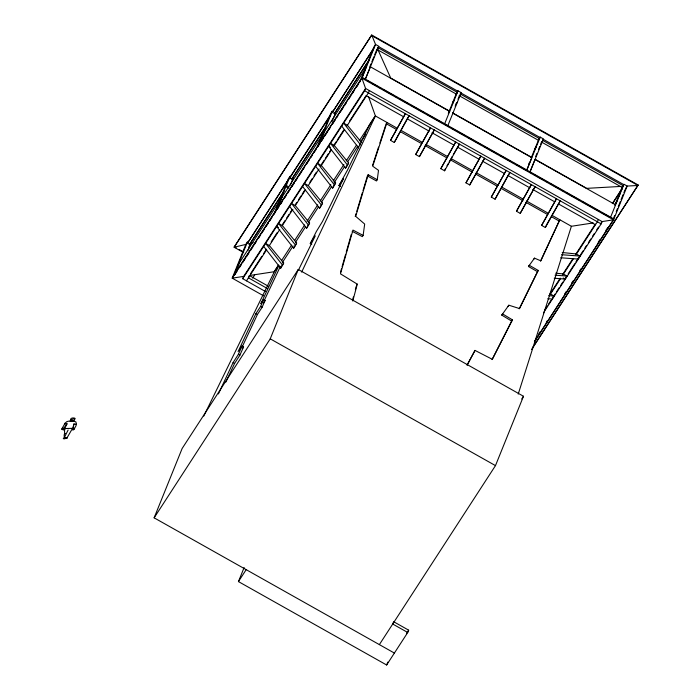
<?xml version="1.0" encoding="UTF-8"?>
<svg xmlns="http://www.w3.org/2000/svg" width="700" height="700" viewBox="0 0 700 700"><rect width="100%" height="100%" fill="white"/><g stroke="black" fill="none" stroke-linecap="round" stroke-linejoin="round"><path stroke-width="1.05" d="M64.277 438.13C61.101 439.845 70.455 437.666 65.144 437.692C63.595 438.769 65.485 439.005 64.304 437.588L68.119 430.01M377.265 179.742L368.2 174.72L367.412 175.945L376.477 180.968L377.265 179.742L378.507 170.336L372.715 166.206L386.96 122.456L386.172 123.681L396.62 129.561M61.95 429.223L62.353 429.669M352.179 231.315L362.346 236.644L363.134 235.419L364.674 224.061L355.696 216.344L368.2 174.72M64.776 438.358L65.581 437.43L66.938 438.104M352.546 300.125L353.395 296.966M355.364 289.59L356.213 286.431M352.774 301.009L357.28 284.148L340.489 273.849L352.966 230.081L363.134 235.419M340.594 271.95L341.486 268.826M342.081 266.744L345.651 254.24M346.238 252.149L351.295 234.439M355.224 216.536L356.16 213.412M356.79 211.33L362.416 192.596M363.037 190.514L367.412 175.945M518.227 394.091L571.392 226.275L593.267 222.924M74.086 423.474L72.721 428.321L64.811 428.549L67.156 423.264M372.584 165.393L378.551 147.088M379.881 143.019L385.84 124.705M66.719 424.235L63.613 428.348L62.116 428.391L61.854 429.135L63.543 429.826L62.904 429.039L63.91 429.345L63.525 428.339M390.521 140.359L405.379 113.697L390.521 140.359L394.275 142.468L409.132 115.806L407.199 118.79M394.275 142.468L406.674 119.726M415.669 154.516L430.526 127.855L415.669 154.516L419.422 156.625L434.28 129.964L419.422 156.625M440.825 168.674L455.683 142.004L440.825 168.674L444.579 170.782L459.436 144.121L453.302 154.577M444.579 170.782L445.436 168.586M465.972 182.831L480.83 156.161L465.972 182.831L469.726 184.94L484.584 158.279L469.726 184.94M491.312 197.094L506.17 170.433L491.312 197.094L495.066 199.202L509.924 172.541L507.99 175.525M495.066 199.202L507.465 176.461M516.469 211.251L531.326 184.59L516.469 211.251L520.222 213.36L535.08 186.699L520.222 213.36M541.616 225.409L556.474 198.739L541.616 225.409L545.37 227.517L560.227 200.856L546.236 225.321M545.37 227.517L545.947 226.056M531.545 349.562L638.173 185.001L371.691 35L234.325 246.776L234.132 247.24L243.652 252.595M234.176 274.794L247.494 241.859L245.831 244.405L232.199 278.154L263.533 295.794M234.605 275.039L239.741 262.325L322.971 134.024L319.804 141.846M247.45 243.25L288.785 179.095L247.45 243.25L249.594 244.457L283.946 191.494M249.594 244.457L282.039 193.996M250.373 244.169L248.797 247.03M247.879 250.652L250.696 243.661M265.493 291.524L242.734 278.714L243.67 276.404L365.584 88.454L361.918 78.181L375.55 44.433L371.691 35M278.696 265.02L274.356 271.705L249.358 275.529L248.421 277.848L267.426 288.54M275.87 211.059L276.658 209.099M277.454 207.148L280.613 199.325M275.476 212.039L275.047 211.794L288.356 178.85L290.01 176.304L276.701 209.248L277.13 209.484L282.266 196.77M290.439 176.54L289.975 177.695L292.11 178.903L292.582 177.748M394.38 653.065L154.131 517.834L182.149 448.481L298.261 269.483L523.495 396.261L495.477 465.614L379.365 644.613M290.395 185.097L293.221 178.106L292.119 179.812M324.625 131.469L319.489 144.183L319.06 143.946L332.369 111.002L330.715 113.558L317.406 146.492L317.835 146.737L319.016 143.806M369.469 59.64L334.469 113.601L332.325 112.403L374.325 47.224M334.469 113.601L366.975 63.061M331.949 121.791L335.58 112.814L334.477 114.511M361.804 78.207L363.781 73.316M364.569 71.365L365.759 68.425M369.845 66.754L371.053 63.761M371.866 61.766L373.879 56.77M374.684 54.775L376.705 49.788M378.07 47.731L457.354 92.356L456.251 94.054L376.967 49.429L378.543 46.576L457.817 91.201M242.734 278.714L364.648 90.764L365.584 88.454L602.079 221.576L613.55 219.826L627.183 186.069L637.989 185.465L371.507 35.464L234.132 247.24L245.831 244.405M369.338 90.571L368.401 92.881L346.99 125.886M154.131 517.834L270.235 338.835L298.261 269.483M407.733 632.485L392.717 624.032L393.654 621.714L408.669 630.166L407.733 632.485L386.645 665L238.446 581.586L244.134 567.508M448.315 113.374L456.383 93.415L458.036 90.86L461.248 92.663L447.72 125.947L449.619 127.024M452.979 102.147L452.515 103.303L453.617 101.605M456.251 94.054L456.715 92.899M458.036 90.86L444.509 124.145L446.11 125.046M455.157 106.199L456.365 103.206M457.975 99.207L459.191 96.215M528.736 164.273L529.524 162.312M531.291 157.631L538.878 139.151M516.206 164.5L526.671 170.389L531.808 157.675L452.856 113.234M539.516 138.609L539.98 137.454L460.705 92.829L460.241 93.984L539.516 138.609L538.414 140.306L459.139 95.681M531.781 173.268L529.883 172.2L543.41 138.915L540.207 137.112L526.671 170.389M535.71 156.441L536.918 153.449M538.536 149.45L539.744 146.457M540.549 144.463L541.756 141.47M529.883 172.2L535.019 159.486L615.58 204.829M386.645 665L387.826 662.077M571.358 284.567L572.565 281.575M598.325 219.468L597.389 221.778L575.986 254.782M543.462 312.821L601.142 223.886L602.079 221.576L600.294 224.324M615.064 204.785L622.317 186.812M618.914 195.554L618.45 196.709L619.553 195.002M541.625 142.117L622.186 187.46L622.65 186.305M605.71 214.883L610.444 217.543L623.971 184.266L627.183 186.069L625.529 188.624M613.428 218.566L614.644 215.574M616.254 211.584L617.461 208.582M618.275 206.588L620.288 201.6M621.093 199.605L623.114 194.609M623.919 192.614L625.126 189.621M65.179 428.496L64.496 430.57L64.689 433.72M225.864 382.086L234.57 363.466L239.899 355.171L243.565 346.894L242.078 346.019L238.07 351.619L255.92 313.635L260.619 306.381L263.62 299.574L265.108 300.457L262.098 307.265L257.408 314.51L242.305 346.658M218.418 393.942L233.082 362.591L238.411 354.296L242.078 346.019M540.505 261.091L559.825 219.756L540.846 260.846L534.494 258.142L528.465 266.516L537.469 271.67L519.225 308.814M72.538 428.312L66.99 437.911M301.656 272.125L375.392 115.946L368.489 96.609M278.924 265.457L260.838 303.678L263.62 299.574M264.18 300.632L280.411 266.332M263.681 246.418L280.665 268.205L281.382 266.717M282.599 265.221L283.675 262.99L269.369 245.543L265.615 243.434L282.599 265.221L280.665 268.205M293.632 248.22L296.642 243.005L282.336 225.557L278.582 223.449L295.566 245.236L293.632 248.22L276.649 226.432L278.53 227.483M295.566 245.236L296.642 243.005M289.616 206.439L306.6 228.235L307.309 226.748M308.534 225.251L309.601 223.02L295.304 205.572L291.55 203.455L308.534 225.251L306.6 228.235M319.559 208.241L322.569 203.026L308.271 185.579L304.517 183.47L321.501 205.258L319.559 208.241L302.584 186.454M321.501 205.258L322.569 203.026M315.639 166.311L332.623 188.107L333.34 186.62M334.556 185.124L335.632 182.893L321.335 165.445L317.581 163.327L334.556 185.124L332.623 188.107M345.59 168.123L348.6 162.907L334.294 145.46L330.54 143.343L347.524 165.139L345.59 168.123L328.606 146.326L330.488 147.385M347.524 165.139L348.6 162.907M203.77 416.089L274.356 271.705M369.425 125.143L347.506 170.056L338.957 185.596L340.445 186.48M298.235 270.515L315.297 235.848L310.275 243.504L311.762 244.388M528.465 266.516L529.253 265.291L538.256 270.445L519.531 308.56L508.847 305.209L501.751 315.114L511.665 321.081L492.039 359.581M310.275 243.504L316.391 231.446L322.525 221.419L343.586 178.491L338.957 185.596M501.751 315.114L502.539 313.889L512.452 319.856L492.336 359.319L475.002 350.411L467.267 364.7M467.058 365.339L475.002 350.411M447.011 165.786L448.061 163.914M449.111 162.05L452.252 156.441M356.493 285.373L357.28 284.148M533.706 259.368L534.494 258.142M508.06 306.434L508.847 305.209M537.469 271.67L538.256 270.445M511.665 321.081L512.452 319.856M252.639 278.11L254.642 275.004M290.273 176.794L330.549 114.704M330.671 114.949L289.809 177.957L291.235 178.754M332.325 112.403L373.266 49.289M292.416 178.001L323.803 129.605M291.944 179.156L325.71 127.111M323.523 133.175L365.558 68.364M232.523 277.349L362.241 77.368L613.874 219.013L534.555 341.303M235.2 274.129L236.976 271.39M239.348 267.733L241.124 264.994M242.9 262.255L245.271 258.606M246.453 256.777L248.824 253.129M250.6 250.381L252.971 246.733M254.152 244.904L256.524 241.255M258.3 238.516L260.671 234.859M261.852 233.039L264.224 229.381M266 226.642L268.371 222.994M269.553 221.165L271.924 217.516M273.7 214.778L274.881 212.949M277.13 209.484L278.898 206.754M280.665 204.032L282.441 201.303M284.209 198.572L286.571 194.933M287.744 193.112L290.106 189.481M291.874 186.751L294.236 183.111M295.418 181.291L297.771 177.66M298.953 175.84L301.901 171.29M303.082 169.47L304.264 167.65M306.626 164.019L309.575 159.469M310.756 157.649L312.524 154.919M314.291 152.197L316.059 149.468M317.835 146.737L318.938 145.04M321.265 141.444L323.636 137.786M324.826 135.957L327.793 131.381M328.974 129.553L330.164 127.724M332.535 124.066L335.501 119.49M336.691 117.661L337.873 115.832M340.252 112.175L343.219 107.599M344.4 105.77L346.185 103.031M348.556 99.374L350.928 95.716M352.118 93.879L353.894 91.14M356.265 87.483L358.645 83.825M359.826 81.996L373.896 46.979L375.55 44.433L378.761 46.235L365.225 79.52L370.37 66.806L449.645 111.431M250.399 273.936L254.1 268.214M254.555 267.514L261.817 256.331M263.48 253.759L266.455 249.174M271.206 241.841L277.235 232.549M282.511 224.42L284.944 220.666M286.668 218.006L289.1 214.261M290.238 212.502L292.066 209.694M295.592 204.251L296.809 202.379M298.567 199.666L300.965 195.974M302.137 194.171L304.526 190.487M309.864 182.254L312.244 178.579M314.011 175.857L316.409 172.165M321.729 163.966L324.135 160.248M325.281 158.48L328.3 153.825M329.438 152.075L331.214 149.336M334.18 144.76L336.035 141.907M337.146 140.192L343.761 129.99M349.606 120.986L352.091 117.154M352.572 116.41L356.248 110.74M356.72 110.014L359.817 105.236M360.281 104.527L363.983 98.822M364.438 98.123L366.214 95.384M246.487 280.831L266.709 249.655M269.089 245.989L279.79 229.486M282.17 225.82L292.871 209.317M295.251 205.651L305.366 190.059M308.332 185.482L319.043 168.98M320.828 166.224L331.529 149.721M333.909 146.055L344.61 129.553M274.68 270.9L278.215 265.457M369.241 125.116L374.544 116.953M281.505 260.68L291.602 245.114M294.578 240.537L304.675 224.963M307.055 221.305L317.748 204.82M320.119 201.154L330.811 184.669M333.191 181.002L343.884 164.518M346.255 160.86L356.361 145.285M359.328 140.709L375.392 115.946L397.408 128.336M282.398 262.474L293.09 245.989M295.47 242.331L305.567 226.756M308.534 222.18L318.64 206.614M321.606 202.029L331.704 186.463M334.084 182.796L344.776 166.311M347.743 161.735L357.84 146.169M360.815 141.593L365.566 134.26M281.741 265.974L283.675 262.99M307.668 226.004L309.601 223.02M333.699 185.876L335.632 182.893M452.646 102.655L454.081 100.45M459.454 95.865L460.556 94.159M456.19 103.95L457.293 102.252M238.446 581.586L246.19 569.651M538.554 139.659L540.207 137.112M534.817 148.907L536.244 146.694L534.678 149.555M549.561 294.639L560.262 278.136M562.642 274.47L572.758 258.886M575.628 254.45L595.35 224.044M550.41 294.201L560.516 278.618M562.896 274.951L573.606 258.449M622.186 187.46L623.289 185.763L542.727 140.411L543.191 139.256L623.753 184.607M612.299 203.612L621.775 189M613.016 202.939L621.906 189.245M544.985 309.592L547.365 305.926M548.555 304.089L550.935 300.422M552.72 297.675L555.1 294.009M556.29 292.171L559.265 287.586M560.455 285.757L562.826 282.082M564.016 280.254L566.991 275.669M568.181 273.831L574.726 263.751M575.916 261.914L578.883 257.329M580.668 254.581L583.048 250.915M584.832 248.168L586.617 245.411M588.403 242.664L590.782 238.998M592.567 236.241L594.352 233.494M596.724 229.828L598.509 227.08M618.581 196.061L620.016 193.847M550.322 293.947L554.076 296.056L552.142 299.04L547.785 298.716M554.225 278.241L565.11 279.055L567.044 276.071L563.29 273.954L555.739 273.166M562.231 252.507L576.258 253.969L580.011 256.078L578.069 259.061L560.656 257.775M614.565 205.056L616.936 201.407M538.597 334.162L540.365 331.433M546.262 322.341L547.444 320.521M564.55 294.149L566.326 291.428M572.11 282.502L573.291 280.674M579.81 270.629L580.991 268.8M598.168 242.322L599.944 239.584M605.867 230.457L607.644 227.71M534.415 341.828L613.55 219.826L361.918 78.181L232.199 278.154L243.67 276.404M532.324 348.189L638.173 185.001M521.719 399L523.495 396.261M406.446 633.605L408.669 630.166M263.436 302.916L265.108 300.457M71.111 420.044L70.7 420.236C68.346 422.616 75.574 421.391 74.804 418.959C73.264 418.609 70.604 419.877 71.566 420.105M242.419 348.495L243.565 346.894M64.785 423.736L62.116 428.391M74.104 429.328C69.431 431.06 78.426 427.7 75.871 421.846L71.741 420.7M64.645 438.2L66.832 438.183M74.734 418.854C76.58 418.136 71.286 416.981 70.507 419.274L70.7 420.236M65.257 433.536C63.079 433.711 65.021 437.841 63.928 438.156M250.014 243.399L253.138 242.638M73.369 421.102L70.157 421.356M75.976 424.095L73.684 424.48L73.325 428.558M63.262 438.559L64.348 438.541M70.07 420.884L67.007 421.54L64.418 423.631L66.841 424.235M620.795 186.428L586.714 188.352L535.334 159.434M72.905 430.054L74.707 428.514M561.505 254.704L580.011 256.078M555.065 275.179L567.044 276.071M548.634 295.654L554.076 296.056M63.297 429.844L62.256 429.17M449.698 111.23L390.714 78.024L377.781 49.367M452.559 112.84L531.528 157.29M367.115 80.579L369.95 82.171M371.84 83.239L377.501 86.424M379.382 87.491L381.273 88.55M383.162 89.609L388.824 92.803M390.714 93.861L393.54 95.454M395.43 96.521L397.32 97.58M399.201 98.647L404.871 101.832M406.752 102.891L408.642 103.959M410.533 105.017L420.91 110.862M422.8 111.921L424.69 112.989M426.571 114.047L443.564 123.611M451.526 128.091L453.425 129.159M455.324 130.235L465.789 136.124M467.696 137.191L481.968 145.224M483.866 146.3L494.331 152.189M496.23 153.256L498.137 154.332M500.036 155.4L510.501 161.289M512.409 162.365L514.308 163.433M533.671 174.335L544.101 180.206M546 181.265L547.89 182.332M549.789 183.4L560.21 189.271M562.109 190.339L564.008 191.406M565.898 192.474L580.116 200.471M582.015 201.539L587.702 204.741M589.593 205.809L599.069 211.146M601.913 212.748L603.811 213.815M364.648 90.764L601.142 223.886M366.467 95.865L403.524 116.725M407.321 118.86L429.179 131.162M432.031 132.764L453.88 145.066M457.677 147.21L479.535 159.513M482.387 161.114L504.236 173.416M508.043 175.551L529.891 187.854M532.744 189.464L554.601 201.758M558.399 203.901L595.455 224.761M401.205 130.48L422.1 142.24M425.906 144.375L447.746 156.678M451.544 158.812L472.439 170.572M476.245 172.707L498.085 185.01M501.883 187.145L522.778 198.905M526.584 201.049L548.424 213.343M552.221 215.477L571.392 226.275M400.418 131.705L421.312 143.465M425.119 145.6L446.959 157.903M450.756 160.037L472.605 172.331M475.457 173.941L497.298 186.235M501.095 188.37L522.944 200.673M525.796 202.274L547.636 214.567M551.434 216.711L559.038 220.981M563.229 277.996L565.11 279.055M234.325 246.776L236.224 247.844M239.085 249.454L242.891 251.598M249.358 275.529L268.196 286.134M270.235 338.835L495.477 465.614M260.619 306.381L262.098 307.265M255.92 313.635L257.408 314.51M238.411 354.296L239.899 355.171M233.082 362.591L234.57 363.466M361.707 142.695L347.401 125.247L343.648 123.139L360.631 144.926M341.714 126.122L358.697 147.91M286.703 185.789L286.239 186.944L288.374 188.151L288.846 186.996L286.703 185.789"/></g></svg>
